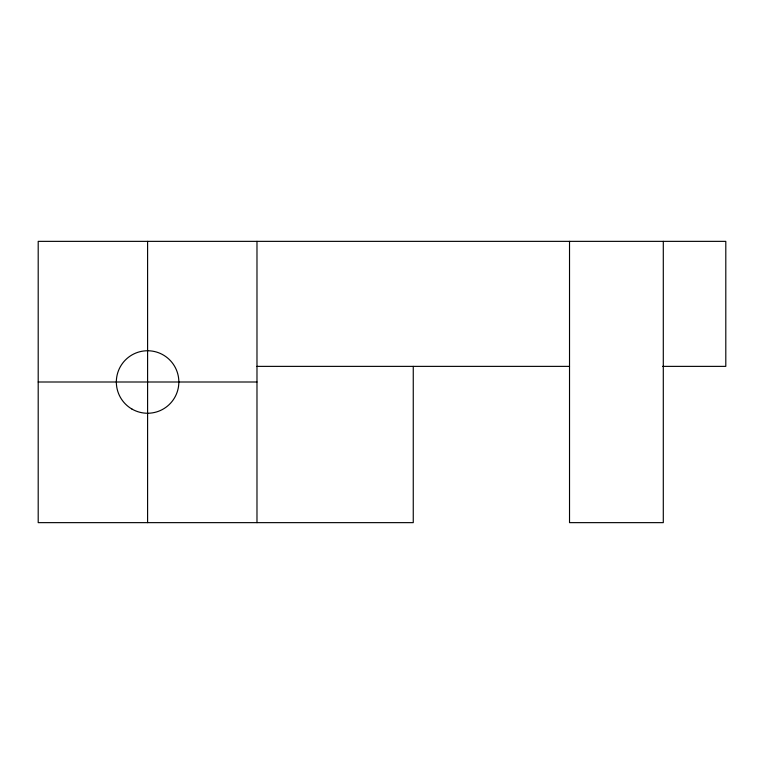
<?xml version="1.0" encoding="UTF-8"?>
<svg xmlns="http://www.w3.org/2000/svg" width="764" height="764" viewBox="0 0 764 764"><rect width="100%" height="100%" fill="white"/><g stroke="black" fill="none" stroke-linecap="round" stroke-linejoin="round"><path stroke-width="1.15" d="M256.981 366.376L569.524 366.376M662.579 366.376L725.8 366.376L725.8 241.357L38.2 241.357L38.2 522.643L413.257 522.643L413.257 366.376M38.2 382L256.981 382M663.295 241.357L663.295 522.643L569.524 522.643L569.524 241.357M256.981 241.357L256.981 522.643M147.595 241.357L147.595 522.643M131.962 409.065A31.257 31.257 0 0 0 178.843 382A31.257 31.257 0 0 0 131.962 354.935A31.257 31.257 0 0 0 131.962 409.065"/></g></svg>
